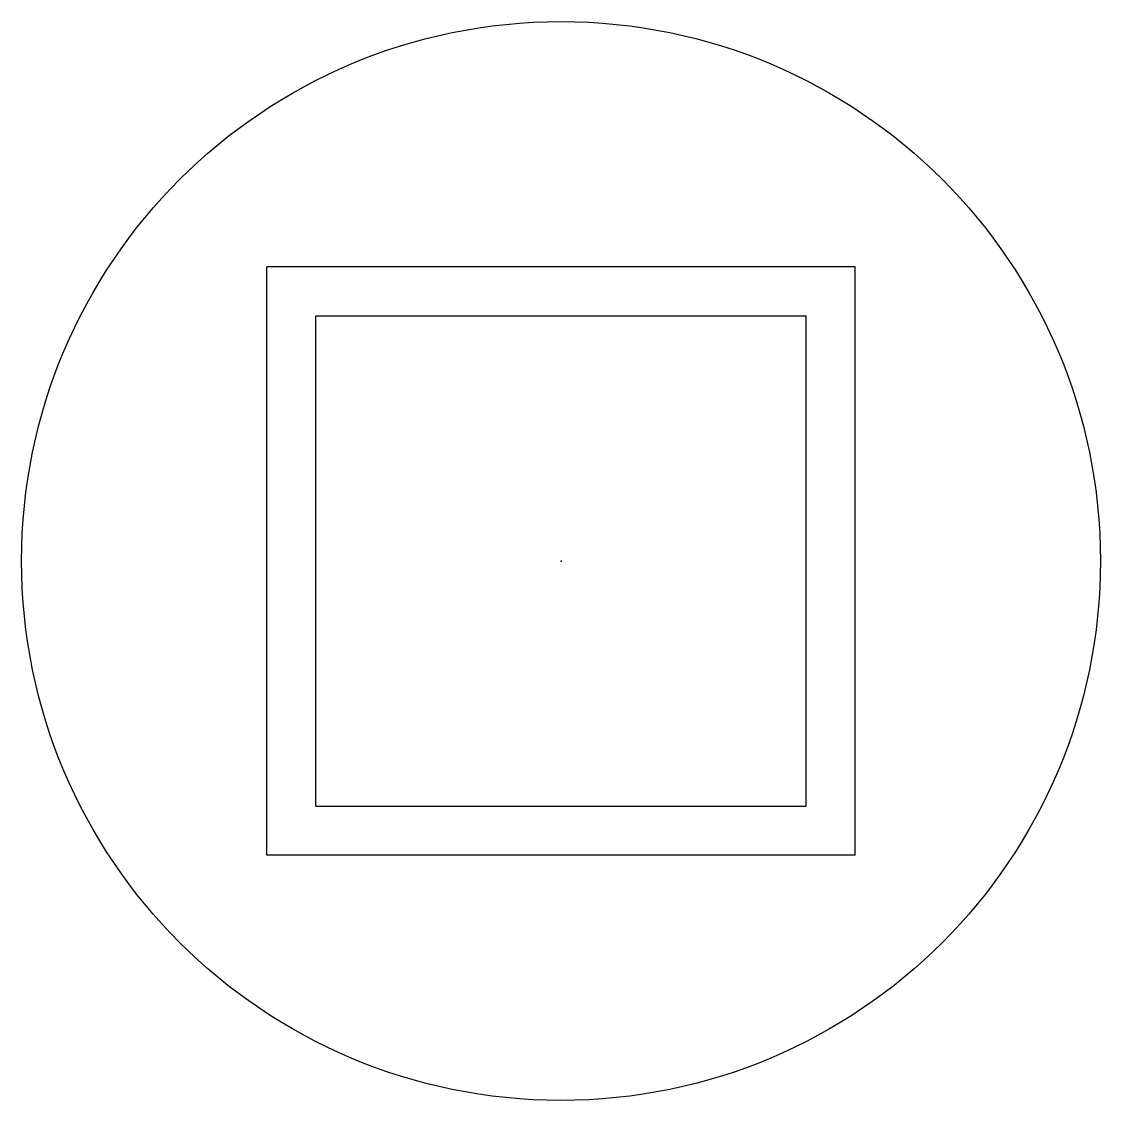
# Model space of a CAD drawing. Header units: millimetres. Extents: x -11 to 11, y -11 to 11.
import ezdxf

# ---------------------------------------------------------------- set-up
doc = ezdxf.new("R2010")
doc.units = ezdxf.units.MM
doc.header["$PDSIZE"] = -1

msp = doc.modelspace()

# ---------------------------------------------------------------- linework, layer by layer
at = {"color": 7, "linetype": 'Continuous'}
for p, q in [((6, 6), (-6, 6)), ((-6, -6), (-6, 6)), ((6, -6), (6, 6)), ((-5, -5), (-5, 5)), ((-5, 5), (5, 5)), ((5, -5), (5, 5)), ((-5, -5), (5, -5)), ((6, -6), (-6, -6))]:
    msp.add_line(p, q, dxfattribs=at)
msp.add_circle((0, 0), 11, dxfattribs=at)
msp.add_point((0, 0), dxfattribs=at)

doc.saveas('drawing.dxf')
